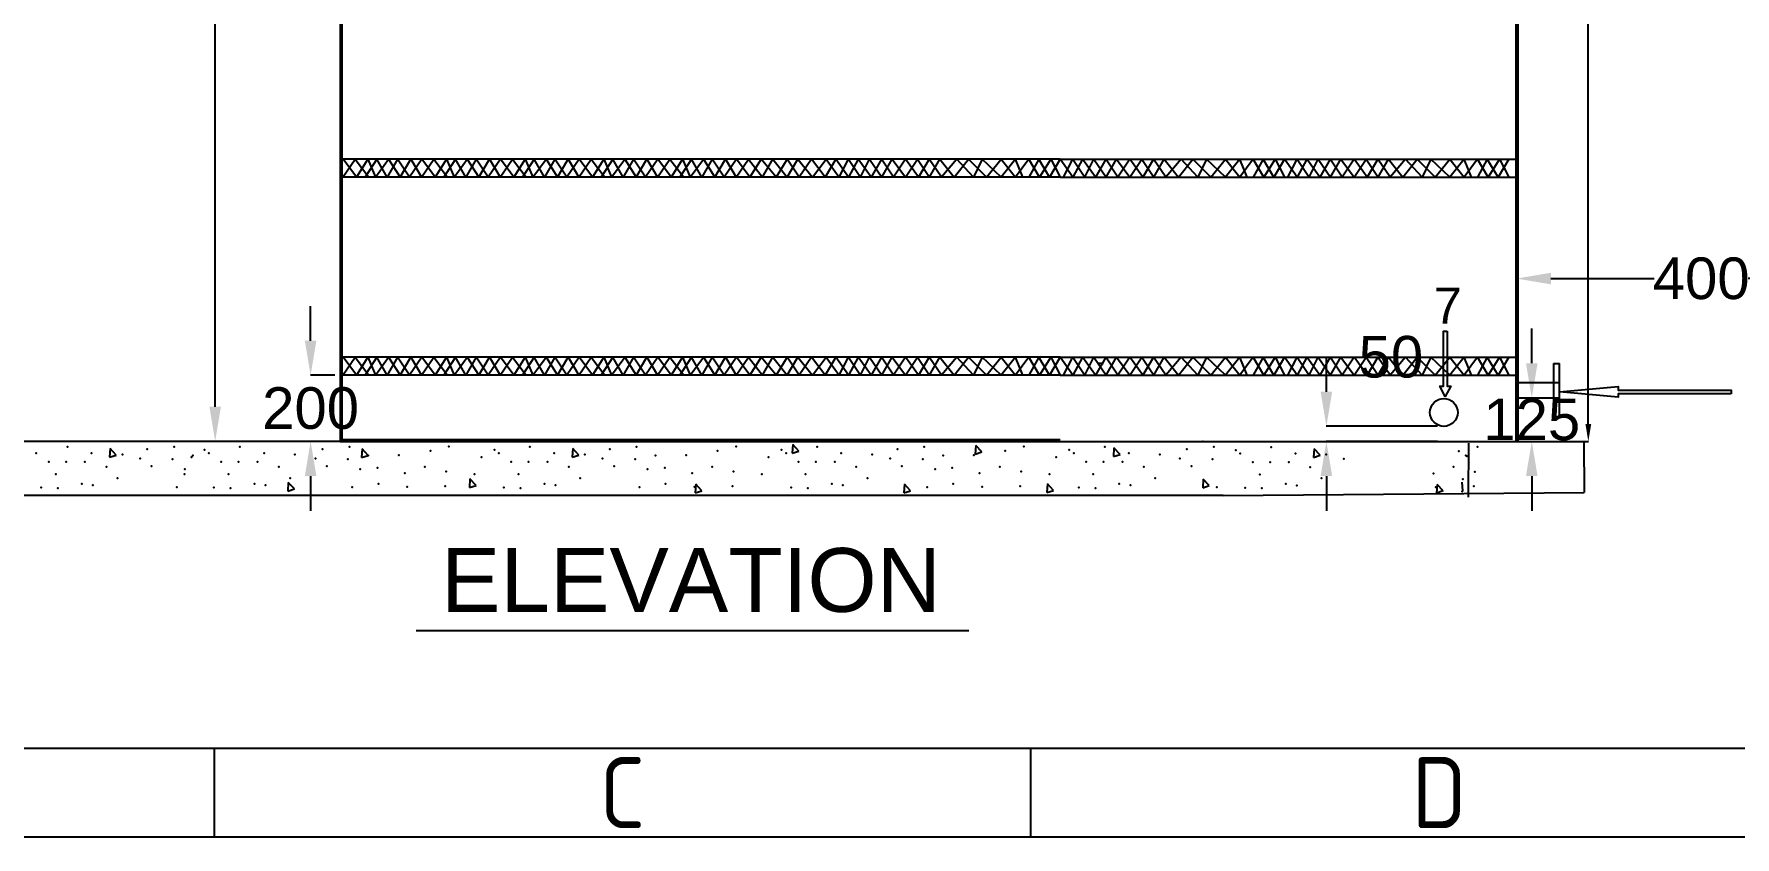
# Model space of a CAD drawing. Header units: millimetres. Extents: x 11098 to 43438, y 8603 to 21518.
# Drawn here: x 32948 to 37858, y 11010 to 13327 of the extents above; entities that cross this region are included whole.
import ezdxf
from ezdxf.enums import TextEntityAlignment as Align

# ---------------------------------------------------------------- set-up
doc = ezdxf.new("R2010")
doc.units = ezdxf.units.MM
doc.header["$MEASUREMENT"] = 0
doc.layers.add('TEXT', color=5, linetype='Continuous')
doc.styles.add('ISOCP', font='isocp.shx')
doc.styles.get("Standard").update_dxf_attribs({"font": 'arial.ttf'})
doc.dimstyles.get("Standard").update_dxf_attribs({"dimtxt": 100, "dimasz": 50, "dimexe": 0.18, "dimexo": 20, "dimgap": 0.5, "dimtad": 0, "dimtih": 1, "dimtoh": 1, "dimdec": 0, "dimzin": 0, "dimdsep": 46, "dimtxsty": 'Standard', "dimcen": 0.09, "dimadec": 0, "dimazin": 0, "dimtfac": 1, "dimtdec": 0, "dimtofl": 0, "dimtmove": 0, "dimatfit": 3, "dimfxl": 1, "dimtolj": 1, "dimtzin": 0, "dimarcsym": 0})

# ---------------------------------------------------------------- blocks, each defined once
blk = doc.blocks.new('*D21')
at = {"color": 0, "lineweight": -2, "transparency": 16777216}
for p, q in [((33811.3, 14958.4), (33470.7, 14958.4)), ((33470.9, 14858.4), (33470.9, 13616.7)), ((33470.9, 12251.4), (33470.9, 13493.1)), ((33811.3, 12151.4), (33470.7, 12151.4))]:
    blk.add_line(p, q, dxfattribs=at)
at = {"color": 0, "transparency": 16777216}
for points in [[(33454.2, 14858.4), (33487.6, 14858.4), (33470.9, 14958.4)], [(33454.2, 12251.4), (33487.6, 12251.4), (33470.9, 12151.4)]]:
    blk.add_solid(points, dxfattribs=at)
at = {"layer": 'Defpoints', "color": 0, "transparency": 16777216}
for p in [(33831.3, 14958.4), (33470.9, 12151.4), (33831.3, 12151.4)]:
    blk.add_point(p, dxfattribs=at)
at = {"color": 0, "transparency": 16777216, "insert": (33470.9, 13554.9), "char_height": 120, "attachment_point": 5}
blk.add_mtext('\\A1;3000', dxfattribs=at)
blk = doc.blocks.new('*D23')
at = {"color": 0, "lineweight": -2, "transparency": 16777216}
for p, q in [((33746.4, 12442), (33746.4, 12542)), ((33816.5, 12342), (33746.2, 12342)), ((33816.5, 12151.4), (33746.2, 12151.4)), ((33746.4, 12051.4), (33746.4, 11951.4))]:
    blk.add_line(p, q, dxfattribs=at)
at = {"color": 0, "transparency": 16777216}
for points in [[(33729.7, 12442), (33763.1, 12442), (33746.4, 12342)], [(33729.7, 12051.4), (33763.1, 12051.4), (33746.4, 12151.4)]]:
    blk.add_solid(points, dxfattribs=at)
at = {"layer": 'Defpoints', "color": 0, "transparency": 16777216}
for p in [(33836.5, 12342), (33746.4, 12151.4), (33836.5, 12151.4)]:
    blk.add_point(p, dxfattribs=at)
at = {"color": 0, "transparency": 16777216, "insert": (33746.4, 12246.7), "char_height": 120, "attachment_point": 5}
blk.add_mtext('\\A1;200', dxfattribs=at)
blk = doc.blocks.new('*D24')
at = {"color": 0, "lineweight": -2, "transparency": 16777216}
for p, q in [((37271.8, 12376.9), (37271.8, 12476.9)), ((37254, 12276.9), (37271.6, 12276.9)), ((37254, 12151.4), (37271.6, 12151.4)), ((37271.8, 12051.4), (37271.8, 11951.4))]:
    blk.add_line(p, q, dxfattribs=at)
at = {"color": 0, "transparency": 16777216}
for points in [[(37255.1, 12376.9), (37288.5, 12376.9), (37271.8, 12276.9)], [(37255.1, 12051.4), (37288.5, 12051.4), (37271.8, 12151.4)]]:
    blk.add_solid(points, dxfattribs=at)
at = {"layer": 'Defpoints', "color": 0, "transparency": 16777216}
for p in [(37274, 12276.9), (37271.8, 12151.4), (37274, 12151.4)]:
    blk.add_point(p, dxfattribs=at)
at = {"color": 0, "transparency": 16777216, "insert": (37271.8, 12214.1), "char_height": 120, "attachment_point": 5}
blk.add_mtext('\\A1;125', dxfattribs=at)
blk = doc.blocks.new('*D25')
at = {"color": 0, "lineweight": -2, "transparency": 16777216}
for p, q in [((36678.8, 12294.8), (36678.8, 12394.8)), ((36678.8, 12394.8), (36778.8, 12394.8)), ((36999.3, 12194.8), (36678.7, 12194.8)), ((36999.3, 12151.4), (36678.7, 12151.4)), ((36678.8, 12051.4), (36678.8, 11951.4))]:
    blk.add_line(p, q, dxfattribs=at)
at = {"color": 0, "transparency": 16777216}
for points in [[(36662.2, 12294.8), (36695.5, 12294.8), (36678.8, 12194.8)], [(36662.2, 12051.4), (36695.5, 12051.4), (36678.8, 12151.4)]]:
    blk.add_solid(points, dxfattribs=at)
at = {"layer": 'Defpoints', "color": 0, "transparency": 16777216}
for p in [(37019.3, 12194.8), (36678.8, 12151.4), (37019.3, 12151.4)]:
    blk.add_point(p, dxfattribs=at)
at = {"color": 0, "transparency": 16777216, "insert": (36865.1, 12394.8), "char_height": 120, "attachment_point": 5}
blk.add_mtext('\\A1;50', dxfattribs=at)
blk = doc.blocks.new('*D43')
at = {"color": 0, "lineweight": -2, "transparency": 16777216}
for p, q in [((37227.3, 13221.7), (37227.3, 12621)), ((37327.3, 12621.2), (37625.6, 12621.2)), ((38194.5, 12621.2), (37896.2, 12621.2)), ((38294.5, 12641.2), (38294.5, 12621.4))]:
    blk.add_line(p, q, dxfattribs=at)
at = {"color": 0, "transparency": 16777216}
for points in [[(37327.3, 12637.9), (37327.3, 12604.5), (37227.3, 12621.2)], [(38194.5, 12637.9), (38194.5, 12604.5), (38294.5, 12621.2)]]:
    blk.add_solid(points, dxfattribs=at)
at = {"layer": 'Defpoints', "color": 0, "transparency": 16777216}
for p in [(37227.3, 13241.7), (38294.5, 12621.2), (38294.5, 12621.2)]:
    blk.add_point(p, dxfattribs=at)
at = {"color": 0, "transparency": 16777216, "insert": (37760.9, 12621.2), "char_height": 120, "attachment_point": 5}
blk.add_mtext('\\A1;400', dxfattribs=at)
blk = doc.blocks.new('*D138')
at = {"color": 0, "lineweight": -2, "transparency": 16777216}
for p, q in [((37251.3, 15151.4), (37435.2, 15151.4)), ((37435, 15101.4), (37435, 13703)), ((37435, 12201.4), (37435, 13599.8)), ((37251.3, 12151.4), (37435.2, 12151.4))]:
    blk.add_line(p, q, dxfattribs=at)
at = {"color": 0, "transparency": 16777216}
for points in [[(37426.7, 15101.4), (37443.4, 15101.4), (37435, 15151.4)], [(37426.7, 12201.4), (37443.4, 12201.4), (37435, 12151.4)]]:
    blk.add_solid(points, dxfattribs=at)
at = {"layer": 'Defpoints', "color": 0, "transparency": 16777216}
for p in [(37231.3, 15151.4), (37231.3, 12151.4), (37435, 12151.4)]:
    blk.add_point(p, dxfattribs=at)
at = {"color": 0, "transparency": 16777216, "insert": (37435, 13651.4), "char_height": 100, "attachment_point": 5}
blk.add_mtext('\\A1;3000', dxfattribs=at)

msp = doc.modelspace()

# ---------------------------------------------------------------- linework, layer by layer
for p, q in [((33836.5, 15151.4), (33836.5, 12151.4)), ((37225.3, 15151.2), (37225.3, 12151.4)), ((37231.3, 15151.4), (37231.3, 12151.4)), ((33831.3, 14958.4), (33831.3, 12151.4)), ((35910.5, 12965.8), (33831.3, 12965.8)), ((33839.3, 12913.8), (33875.1, 12965.8)), ((33878.7, 12913.8), (33840.4, 12965.8)), ((33875.1, 12965.8), (33914.7, 12913.8)), ((33911.2, 12965.8), (33878.7, 12913.8)), ((33937.3, 12965.8), (33903.9, 12913.8)), ((33911.2, 12965.8), (33933.4, 12913.8)), ((33933.4, 12913.8), (33971.7, 12965.8)), ((33967.1, 12913.8), (33937.3, 12965.8)), ((33997.4, 12965.8), (33967.1, 12913.8)), ((33971.7, 12965.8), (34004.6, 12913.8)), ((34031.8, 12913.8), (33997.4, 12965.8)), ((34004.6, 12913.8), (34035.3, 12965.8)), ((34067.6, 12965.8), (34031.8, 12913.8)), ((34035.3, 12965.8), (34066.5, 12913.8)), ((34066.5, 12913.8), (34102.3, 12965.8)), ((34105.9, 12913.8), (34067.6, 12965.8)), ((34102.3, 12965.8), (34141.9, 12913.8)), ((34138.4, 12965.8), (34105.9, 12913.8)), ((34164.5, 12965.8), (34131, 12913.8)), ((34138.4, 12965.8), (34160.6, 12913.8)), ((34160.6, 12913.8), (34198.8, 12965.8)), ((34194.3, 12913.8), (34164.5, 12965.8)), ((34224.6, 12965.8), (34194.3, 12913.8)), ((34198.8, 12965.8), (34231.8, 12913.8)), ((34259, 12913.8), (34224.6, 12965.8)), ((34231.8, 12913.8), (34262.5, 12965.8)), ((34294.7, 12965.8), (34259, 12913.8)), ((34262.5, 12965.8), (34293.6, 12913.8)), ((34293.6, 12913.8), (34329.4, 12965.8)), ((34333.1, 12913.8), (34294.7, 12965.8)), ((34329.4, 12965.8), (34369.1, 12913.8)), ((34365.6, 12965.8), (34333.1, 12913.8)), ((34391.7, 12965.8), (34358.2, 12913.8)), ((34365.6, 12965.8), (34387.8, 12913.8)), ((34387.8, 12913.8), (34426, 12965.8)), ((34421.5, 12913.8), (34391.7, 12965.8)), ((34451.8, 12965.8), (34421.5, 12913.8)), ((34426, 12965.8), (34459, 12913.8)), ((34486.1, 12913.8), (34451.8, 12965.8)), ((34459, 12913.8), (34489.6, 12965.8)), ((34521.9, 12965.8), (34486.1, 12913.8)), ((34489.6, 12965.8), (34520.8, 12913.8)), ((34520.8, 12913.8), (34556.6, 12965.8)), ((34560.3, 12913.8), (34521.9, 12965.8)), ((34556.6, 12965.8), (34596.2, 12913.8)), ((34592.8, 12965.8), (34560.3, 12913.8)), ((34618.8, 12965.8), (34585.4, 12913.8)), ((34592.8, 12965.8), (34615, 12913.8)), ((34615, 12913.8), (34653.2, 12965.8)), ((34648.7, 12913.8), (34618.8, 12965.8)), ((34678.9, 12965.8), (34648.7, 12913.8)), ((34653.2, 12965.8), (34686.1, 12913.8)), ((34713.3, 12913.8), (34678.9, 12965.8)), ((34686.1, 12913.8), (34716.8, 12965.8)), ((34749.1, 12965.8), (34713.3, 12913.8)), ((34716.8, 12965.8), (34748, 12913.8)), ((34748, 12913.8), (34783.8, 12965.8)), ((34787.5, 12913.8), (34749.1, 12965.8)), ((35910.5, 12965.8), (34766.9, 12965.8)), ((34783.8, 12965.8), (34823.4, 12913.8)), ((34820, 12965.8), (34787.5, 12913.8)), ((34846, 12965.8), (34812.6, 12913.8)), ((34820, 12965.8), (34842.2, 12913.8)), ((34842.2, 12913.8), (34880.4, 12965.8)), ((34875.8, 12913.8), (34846, 12965.8)), ((34906.1, 12965.8), (34875.8, 12913.8)), ((34880.4, 12965.8), (34913.3, 12913.8)), ((34940.5, 12913.8), (34906.1, 12965.8)), ((34913.3, 12913.8), (34944, 12965.8)), ((34976.3, 12965.8), (34940.5, 12913.8)), ((34944, 12965.8), (34975.2, 12913.8)), ((34975.2, 12913.8), (35011, 12965.8)), ((35014.6, 12913.8), (34976.3, 12965.8)), ((35011, 12965.8), (35050.6, 12913.8)), ((35047.1, 12965.8), (35014.6, 12913.8)), ((35090, 12913.8), (35047.1, 12965.8)), ((35050.6, 12913.8), (35080.8, 12965.8)), ((35080.8, 12965.8), (35122, 12913.8)), ((35122.4, 12965.8), (35090, 12913.8)), ((35122, 12913.8), (35153.3, 12965.8)), ((35156.4, 12913.8), (35122.4, 12965.8)), ((35153.3, 12965.8), (35195.8, 12913.8)), ((35192.7, 12965.8), (35156.4, 12913.8)), ((35231.8, 12913.8), (35192.7, 12965.8)), ((35195.8, 12913.8), (35234.6, 12965.8)), ((35262.9, 12965.8), (35231.8, 12913.8)), ((35234.6, 12965.8), (35272, 12913.8)), ((35299.3, 12913.8), (35262.9, 12965.8)), ((35272, 12913.8), (35299.6, 12965.8)), ((35327.6, 12965.8), (35299.3, 12913.8)), ((35299.6, 12965.8), (35333.6, 12913.8)), ((35364.6, 12913.8), (35327.6, 12965.8)), ((35333.6, 12913.8), (35360.2, 12965.8)), ((35360.2, 12965.8), (35395.8, 12913.8)), ((35394.7, 12965.8), (35364.6, 12913.8)), ((35429.2, 12913.8), (35394.7, 12965.8)), ((35395.8, 12913.8), (35425.1, 12965.8)), ((35425.1, 12965.8), (35464, 12913.8)), ((35463.9, 12965.8), (35429.2, 12913.8)), ((35501.1, 12913.8), (35463.9, 12965.8)), ((35464, 12913.8), (35498.2, 12965.8)), ((35498.2, 12965.8), (35533.2, 12913.8)), ((35531.9, 12965.8), (35501.1, 12913.8)), ((35567.9, 12913.8), (35531.9, 12965.8)), ((35533.2, 12913.8), (35562.8, 12965.8)), ((35562.8, 12965.8), (35604.5, 12913.8)), ((35611.6, 12965.8), (35567.9, 12913.8)), ((35604.5, 12913.8), (35645.3, 12965.8)), ((35660.5, 12913.8), (35611.6, 12965.8)), ((35645.3, 12965.8), (35697.3, 12913.8)), ((35685.1, 12965.8), (35660.5, 12913.8)), ((35740.3, 12913.8), (35685.1, 12965.8)), ((35697.3, 12913.8), (35740.3, 12965.8)), ((35781.8, 12965.8), (35740.3, 12913.8)), ((35740.3, 12965.8), (35781.8, 12913.8)), ((35802.4, 12913.8), (35781.8, 12965.8)), ((35819.7, 12965.8), (35781.8, 12913.8)), ((35851.1, 12913.8), (35819.7, 12965.8)), ((35848.3, 12965.8), (35820, 12913.8)), ((35879.4, 12913.8), (35848.3, 12965.8)), ((35883.1, 12965.8), (35851.1, 12913.8)), ((35910.5, 12965.8), (35879.4, 12913.8)), ((35883.1, 12965.8), (35910.5, 12913.8)), ((35910.5, 12965.8), (37231.3, 12965.8)), ((35946.9, 12913.8), (35910.5, 12965.8)), ((35919.6, 12913.8), (35947.2, 12965.8)), ((35975.1, 12965.8), (35946.9, 12913.8)), ((35947.2, 12965.8), (35981.2, 12913.8)), ((36012.2, 12913.8), (35975.1, 12965.8)), ((35981.2, 12913.8), (36007.8, 12965.8)), ((36007.8, 12965.8), (36043.4, 12913.8)), ((36042.3, 12965.8), (36012.2, 12913.8)), ((36076.8, 12913.8), (36042.3, 12965.8)), ((36043.4, 12913.8), (36072.6, 12965.8)), ((36072.6, 12965.8), (36111.6, 12913.8)), ((36111.5, 12965.8), (36076.8, 12913.8)), ((36148.7, 12913.8), (36111.5, 12965.8)), ((36111.6, 12913.8), (36145.8, 12965.8)), ((36145.8, 12965.8), (36180.8, 12913.8)), ((36179.4, 12965.8), (36148.7, 12913.8)), ((36215.5, 12913.8), (36179.4, 12965.8)), ((36180.8, 12913.8), (36210.3, 12965.8)), ((36210.3, 12965.8), (36252.1, 12913.8)), ((36259.2, 12965.8), (36215.5, 12913.8)), ((36252.1, 12913.8), (36292.9, 12965.8)), ((36308.1, 12913.8), (36259.2, 12965.8)), ((36292.9, 12965.8), (36344.9, 12913.8)), ((36332.7, 12965.8), (36308.1, 12913.8)), ((36387.8, 12913.8), (36332.7, 12965.8)), ((36344.9, 12913.8), (36387.8, 12965.8)), ((36429.4, 12965.8), (36387.8, 12913.8)), ((36387.8, 12965.8), (36429.4, 12913.8)), ((36450, 12913.8), (36429.4, 12965.8)), ((36467.3, 12965.8), (36429.4, 12913.8)), ((36498.7, 12913.8), (36467.3, 12965.8)), ((36495.9, 12965.8), (36467.6, 12913.8)), ((36527, 12913.8), (36495.9, 12965.8)), ((36530.7, 12965.8), (36498.7, 12913.8)), ((36558.1, 12965.8), (36527, 12913.8)), ((36530.7, 12965.8), (36558.1, 12913.8)), ((36594.5, 12913.8), (36558.1, 12965.8)), ((36567.2, 12913.8), (36594.8, 12965.8)), ((36622.7, 12965.8), (36594.5, 12913.8)), ((36594.8, 12965.8), (36628.8, 12913.8)), ((36659.8, 12913.8), (36622.7, 12965.8)), ((36628.8, 12913.8), (36655.4, 12965.8)), ((36655.4, 12965.8), (36691, 12913.8)), ((36689.9, 12965.8), (36659.8, 12913.8)), ((36724.4, 12913.8), (36689.9, 12965.8)), ((36691, 12913.8), (36720.2, 12965.8)), ((36720.2, 12965.8), (36759.2, 12913.8)), ((36759.1, 12965.8), (36724.4, 12913.8)), ((36796.3, 12913.8), (36759.1, 12965.8)), ((36759.2, 12913.8), (36793.4, 12965.8)), ((36793.4, 12965.8), (36828.4, 12913.8)), ((36827, 12965.8), (36796.3, 12913.8)), ((36863.1, 12913.8), (36827, 12965.8)), ((36828.4, 12913.8), (36857.9, 12965.8)), ((36857.9, 12965.8), (36899.7, 12913.8)), ((36906.8, 12965.8), (36863.1, 12913.8)), ((36899.7, 12913.8), (36940.5, 12965.8)), ((36955.7, 12913.8), (36906.8, 12965.8)), ((36940.5, 12965.8), (36992.5, 12913.8)), ((36980.3, 12965.8), (36955.7, 12913.8)), ((37035.4, 12913.8), (36980.3, 12965.8)), ((36992.5, 12913.8), (37035.4, 12965.8)), ((37077, 12965.8), (37035.4, 12913.8)), ((37035.4, 12965.8), (37077, 12913.8)), ((37097.6, 12913.8), (37077, 12965.8)), ((37114.9, 12965.8), (37077, 12913.8)), ((37146.3, 12913.8), (37114.9, 12965.8)), ((37143.4, 12965.8), (37115.2, 12913.8)), ((37174.6, 12913.8), (37143.4, 12965.8)), ((37178.3, 12965.8), (37146.3, 12913.8)), ((37205.7, 12965.8), (37174.6, 12913.8)), ((37178.3, 12965.8), (37205.7, 12913.8)), ((33831.3, 12931.1), (33831.3, 12879.1)), ((35910.5, 12913.8), (33831.3, 12913.8)), ((35910.5, 12913.8), (37231.3, 12913.8)), ((35910.5, 12394), (33831.3, 12394)), ((33839.3, 12342), (33875.1, 12394)), ((33878.7, 12342), (33840.4, 12394)), ((33875.1, 12394), (33914.7, 12342)), ((33911.2, 12394), (33878.7, 12342)), ((33937.3, 12394), (33903.9, 12342)), ((33911.2, 12394), (33933.4, 12342)), ((33933.4, 12342), (33971.7, 12394)), ((33967.1, 12342), (33937.3, 12394)), ((33997.4, 12394), (33967.1, 12342)), ((33971.7, 12394), (34004.6, 12342)), ((34031.8, 12342), (33997.4, 12394)), ((34004.6, 12342), (34035.3, 12394)), ((34067.6, 12394), (34031.8, 12342)), ((34035.3, 12394), (34066.5, 12342)), ((34066.5, 12342), (34102.3, 12394)), ((34105.9, 12342), (34067.6, 12394)), ((34102.3, 12394), (34141.9, 12342)), ((34138.4, 12394), (34105.9, 12342)), ((34164.5, 12394), (34131, 12342)), ((34138.4, 12394), (34160.6, 12342)), ((34160.6, 12342), (34198.8, 12394)), ((34194.3, 12342), (34164.5, 12394)), ((34224.6, 12394), (34194.3, 12342)), ((34198.8, 12394), (34231.8, 12342)), ((34259, 12342), (34224.6, 12394)), ((34231.8, 12342), (34262.5, 12394)), ((34294.7, 12394), (34259, 12342)), ((34262.5, 12394), (34293.6, 12342)), ((34293.6, 12342), (34329.4, 12394)), ((34333.1, 12342), (34294.7, 12394)), ((34329.4, 12394), (34369.1, 12342)), ((34365.6, 12394), (34333.1, 12342)), ((34391.7, 12394), (34358.2, 12342)), ((34365.6, 12394), (34387.8, 12342)), ((34387.8, 12342), (34426, 12394)), ((34421.5, 12342), (34391.7, 12394)), ((34451.8, 12394), (34421.5, 12342)), ((34426, 12394), (34459, 12342)), ((34486.1, 12342), (34451.8, 12394)), ((34459, 12342), (34489.6, 12394)), ((34521.9, 12394), (34486.1, 12342)), ((34489.6, 12394), (34520.8, 12342)), ((34520.8, 12342), (34556.6, 12394)), ((34560.3, 12342), (34521.9, 12394)), ((34556.6, 12394), (34596.2, 12342)), ((34592.8, 12394), (34560.3, 12342)), ((34618.8, 12394), (34585.4, 12342)), ((34592.8, 12394), (34615, 12342)), ((34615, 12342), (34653.2, 12394)), ((34648.7, 12342), (34618.8, 12394)), ((34678.9, 12394), (34648.7, 12342)), ((34653.2, 12394), (34686.1, 12342)), ((34713.3, 12342), (34678.9, 12394)), ((34686.1, 12342), (34716.8, 12394)), ((34749.1, 12394), (34713.3, 12342)), ((34716.8, 12394), (34748, 12342)), ((34748, 12342), (34783.8, 12394)), ((34787.5, 12342), (34749.1, 12394)), ((35910.5, 12394), (34766.9, 12394)), ((34783.8, 12394), (34823.4, 12342)), ((34820, 12394), (34787.5, 12342)), ((34846, 12394), (34812.6, 12342)), ((34820, 12394), (34842.2, 12342)), ((34842.2, 12342), (34880.4, 12394)), ((34875.8, 12342), (34846, 12394)), ((34906.1, 12394), (34875.8, 12342)), ((34880.4, 12394), (34913.3, 12342)), ((34940.5, 12342), (34906.1, 12394)), ((34913.3, 12342), (34944, 12394)), ((34976.3, 12394), (34940.5, 12342)), ((34944, 12394), (34975.2, 12342)), ((34975.2, 12342), (35011, 12394)), ((35014.6, 12342), (34976.3, 12394)), ((35011, 12394), (35050.6, 12342)), ((35047.1, 12394), (35014.6, 12342)), ((35090, 12342), (35047.1, 12394)), ((35050.6, 12342), (35080.8, 12394)), ((35080.8, 12394), (35122, 12342)), ((35122.4, 12394), (35090, 12342)), ((35122, 12342), (35153.3, 12394)), ((35156.4, 12342), (35122.4, 12394)), ((35153.3, 12394), (35195.8, 12342)), ((35192.7, 12394), (35156.4, 12342)), ((35231.8, 12342), (35192.7, 12394)), ((35195.8, 12342), (35234.6, 12394)), ((35262.9, 12394), (35231.8, 12342)), ((35234.6, 12394), (35272, 12342)), ((35299.3, 12342), (35262.9, 12394)), ((35272, 12342), (35299.6, 12394)), ((35327.6, 12394), (35299.3, 12342)), ((35299.6, 12394), (35333.6, 12342)), ((35364.6, 12342), (35327.6, 12394)), ((35333.6, 12342), (35360.2, 12394)), ((35360.2, 12394), (35395.8, 12342)), ((35394.7, 12394), (35364.6, 12342)), ((35429.2, 12342), (35394.7, 12394)), ((35395.8, 12342), (35425.1, 12394)), ((35425.1, 12394), (35464, 12342)), ((35463.9, 12394), (35429.2, 12342)), ((35501.1, 12342), (35463.9, 12394)), ((35464, 12342), (35498.2, 12394)), ((35498.2, 12394), (35533.2, 12342)), ((35531.9, 12394), (35501.1, 12342)), ((35567.9, 12342), (35531.9, 12394)), ((35533.2, 12342), (35562.8, 12394)), ((35562.8, 12394), (35604.5, 12342)), ((35611.6, 12394), (35567.9, 12342)), ((35604.5, 12342), (35645.3, 12394)), ((35660.5, 12342), (35611.6, 12394)), ((35645.3, 12394), (35697.3, 12342)), ((35685.1, 12394), (35660.5, 12342)), ((35740.3, 12342), (35685.1, 12394)), ((35697.3, 12342), (35740.3, 12394)), ((35781.8, 12394), (35740.3, 12342)), ((35740.3, 12394), (35781.8, 12342)), ((35802.4, 12342), (35781.8, 12394)), ((35819.7, 12394), (35781.8, 12342)), ((35851.1, 12342), (35819.7, 12394)), ((35848.3, 12394), (35820, 12342)), ((35879.4, 12342), (35848.3, 12394)), ((35883.1, 12394), (35851.1, 12342)), ((35910.5, 12394), (35879.4, 12342)), ((35883.1, 12394), (35910.5, 12342)), ((35946.9, 12342), (35910.5, 12394)), ((35910.5, 12394), (37231.3, 12394)), ((35919.6, 12342), (35947.2, 12394)), ((35975.1, 12394), (35946.9, 12342)), ((35947.2, 12394), (35981.2, 12342)), ((36012.2, 12342), (35975.1, 12394)), ((35981.2, 12342), (36007.8, 12394)), ((36007.8, 12394), (36043.4, 12342)), ((36042.3, 12394), (36012.2, 12342)), ((36035.3, 12376.5), (36018, 12376.5)), ((36076.8, 12342), (36042.3, 12394)), ((36043.4, 12342), (36072.6, 12394)), ((36072.6, 12394), (36111.6, 12342)), ((36111.5, 12394), (36076.8, 12342)), ((36148.7, 12342), (36111.5, 12394)), ((36111.6, 12342), (36145.8, 12394)), ((36145.8, 12394), (36180.8, 12342)), ((36179.4, 12394), (36148.7, 12342)), ((36215.5, 12342), (36179.4, 12394)), ((36180.8, 12342), (36210.3, 12394)), ((36210.3, 12394), (36252.1, 12342)), ((36259.2, 12394), (36215.5, 12342)), ((36252.1, 12342), (36292.9, 12394)), ((36308.1, 12342), (36259.2, 12394)), ((36292.9, 12394), (36344.9, 12342)), ((36332.7, 12394), (36308.1, 12342)), ((36387.8, 12342), (36332.7, 12394)), ((36344.9, 12342), (36387.8, 12394)), ((36429.4, 12394), (36387.8, 12342)), ((36387.8, 12394), (36429.4, 12342)), ((36450, 12342), (36429.4, 12394)), ((36467.3, 12394), (36429.4, 12342)), ((36498.7, 12342), (36467.3, 12394)), ((36495.9, 12394), (36467.6, 12342)), ((36527, 12342), (36495.9, 12394)), ((36530.7, 12394), (36498.7, 12342)), ((36558.1, 12394), (36527, 12342)), ((36530.7, 12394), (36558.1, 12342)), ((36594.5, 12342), (36558.1, 12394)), ((36567.2, 12342), (36594.8, 12394)), ((36622.7, 12394), (36594.5, 12342)), ((36594.8, 12394), (36628.8, 12342)), ((36659.8, 12342), (36622.7, 12394)), ((36628.8, 12342), (36655.4, 12394)), ((36655.4, 12394), (36691, 12342)), ((36689.9, 12394), (36659.8, 12342)), ((36724.4, 12342), (36689.9, 12394)), ((36691, 12342), (36720.2, 12394)), ((36720.2, 12394), (36759.2, 12342)), ((36759.1, 12394), (36724.4, 12342)), ((36796.3, 12342), (36759.1, 12394)), ((36759.2, 12342), (36793.4, 12394)), ((36793.4, 12394), (36828.4, 12342)), ((36827, 12394), (36796.3, 12342)), ((36863.1, 12342), (36827, 12394)), ((36828.4, 12342), (36857.9, 12394)), ((36857.9, 12394), (36899.7, 12342)), ((36906.8, 12394), (36863.1, 12342)), ((36899.7, 12342), (36940.5, 12394)), ((36955.7, 12342), (36906.8, 12394)), ((36940.5, 12394), (36992.5, 12342)), ((36980.3, 12394), (36955.7, 12342)), ((37035.4, 12342), (36980.3, 12394)), ((36992.5, 12342), (37035.4, 12394)), ((37077, 12394), (37035.4, 12342)), ((37035.4, 12394), (37077, 12342)), ((37097.6, 12342), (37077, 12394)), ((37114.9, 12394), (37077, 12342)), ((37146.3, 12342), (37114.9, 12394)), ((37143.4, 12394), (37115.2, 12342)), ((37174.6, 12342), (37143.4, 12394)), ((37178.3, 12394), (37146.3, 12342)), ((37205.7, 12394), (37174.6, 12342)), ((37178.3, 12394), (37205.7, 12342)), ((37334.7, 12376.5), (37334.7, 12220.5)), ((37334.7, 12376.5), (37352, 12376.5)), ((37352, 12320.2), (37352, 12376.5)), ((33831.3, 12359.3), (33831.3, 12307.4)), ((35910.5, 12342), (33831.3, 12342)), ((35910.5, 12342), (37231.3, 12342)), ((37227.3, 12359.3), (37227.3, 12307.4)), ((37227.3, 12307.4), (37227.3, 12333.3)), ((37352, 12320.2), (37227.3, 12320.2)), ((37227.3, 12307.4), (37227.3, 12281.4)), ((37227.3, 12276.9), (37352, 12276.9)), ((37352, 12220.5), (37352, 12320.2)), ((37334.7, 12220.5), (37352, 12220.5)), ((33353.9, 12151.4), (32451.9, 12151.4)), ((33167.8, 12130.8), (33166.1, 12105.6)), ((33185.4, 12111.8), (33167.8, 12130.8)), ((33831.3, 12151.4), (33353.9, 12151.4)), ((33831.3, 12156.6), (35910.5, 12156.6)), ((33831.3, 12151.4), (35910.5, 12151.4)), ((33895.3, 12129.8), (33893.6, 12104.5)), ((33912.9, 12110.8), (33895.3, 12129.8)), ((34503.2, 12130.8), (34501.5, 12105.6)), ((34520.7, 12111.8), (34503.2, 12130.8)), ((35138.8, 12142.6), (35137.1, 12117.4)), ((35156.3, 12123.6), (35138.8, 12142.6)), ((35666.6, 12139.9), (35664.9, 12114.7)), ((35684.1, 12120.9), (35666.6, 12139.9)), ((35910.5, 12151.4), (36381, 12151.4)), ((36065.6, 12132.7), (36063.9, 12107.4)), ((36083.1, 12113.7), (36065.6, 12132.7)), ((36381, 12151.4), (37421.9, 12151.4)), ((36643.5, 12130.3), (36641.8, 12105.1)), ((36661, 12111.3), (36643.5, 12130.3)), ((37089, 12146.6), (37087.7, 11990.7)), ((37421.9, 12151.4), (37423.1, 12004.1)), ((33166.1, 12105.6), (33185.4, 12111.8)), ((33893.6, 12104.5), (33912.9, 12110.8)), ((34501.5, 12105.6), (34520.7, 12111.8)), ((35137.1, 12117.4), (35156.3, 12123.6)), ((35664.9, 12114.7), (35684.1, 12120.9)), ((36063.9, 12107.4), (36083.1, 12113.7)), ((36641.8, 12105.1), (36661, 12111.3)), ((33682.1, 12033.1), (33680.4, 12007.9)), ((33699.7, 12014.1), (33682.1, 12033.1)), ((34206.4, 12043.1), (34204.7, 12017.9)), ((34224, 12024.1), (34206.4, 12043.1)), ((36323.4, 12042.7), (36321.7, 12017.4)), ((36340.9, 12023.7), (36323.4, 12042.7)), ((37069.8, 12033.4), (37071.5, 12008.2)), ((33353.9, 11995.5), (32451.9, 11995.5)), ((36381, 11995.5), (33353.9, 11995.5)), ((33680.4, 12007.9), (33699.7, 12014.1)), ((34204.7, 12017.9), (34224, 12024.1)), ((34858.3, 12027.8), (34856.6, 12002.5)), ((34856.6, 12002.5), (34875.8, 12008.8)), ((34875.8, 12008.8), (34858.3, 12027.8)), ((35460.9, 12027.8), (35459.2, 12002.5)), ((35459.2, 12002.5), (35478.4, 12008.8)), ((35478.4, 12008.8), (35460.9, 12027.8)), ((35873.8, 12028.7), (35872.1, 12003.4)), ((35872.1, 12003.4), (35891.3, 12009.7)), ((35891.3, 12009.7), (35873.8, 12028.7)), ((36321.7, 12017.4), (36340.9, 12023.7)), ((36381, 11995.5), (37423.1, 12004.1)), ((36998.6, 12027.3), (36996.9, 12002.1)), ((37016.1, 12008.3), (36996.9, 12002.1)), ((37016.1, 12008.3), (36998.6, 12027.3)), ((35646.3, 11604.9), (34051.4, 11604.9))]:
    msp.add_line(p, q)
at = {"color": 0}
for p, q in [((28553, 11266.1), (42925.4, 11266.1)), ((33467.6, 11266.1), (33467.6, 11009.7)), ((35825.6, 11009.7), (35825.6, 11266.1)), ((28296.7, 11009.7), (43181.7, 11009.7))]:
    msp.add_line(p, q, dxfattribs=at)
for points in [[(37027.3, 12469.5), (37027.3, 12310.4), (37037.7, 12310.4), (37022.1, 12280.5), (37006.6, 12310.4), (37016.9, 12310.4), (37016.9, 12469.5)], [(37847.3, 12289), (37520.9, 12289), (37520.9, 12278.6), (37352, 12294.2), (37520.9, 12309.8), (37520.9, 12299.4), (37847.3, 12299.4)]]:
    msp.add_lwpolyline(points, close=True)
msp.add_circle((37017.9, 12234.8), 40.1)
for p in [(33044.2, 12135.2), (33352.3, 12135.9), (33542.4, 12135.2), (33858.4, 12135.9), (34145.9, 12136.6), (34379.6, 12135.2), (34687.7, 12135.9), (34975.1, 12136.6), (35208.9, 12135.2), (35518.1, 12135.9), (35805.5, 12136.6), (36039.2, 12135.2), (36321.8, 12151.4), (36353.9, 12135.9), (36519.9, 12134.7), (37115.4, 12136.1), (32954.2, 12117), (32990.4, 12092.3), (33040.4, 12092.3), (33094.8, 12092.3), (33113.7, 12117.3), (33203, 12113.8), (33254, 12101.7), (33274.9, 12128.9), (33348.1, 12099.6), (33402.2, 12105.9), (33406.7, 12110.8), (33439.8, 12126.8), (33452.4, 12117), (33488.6, 12092.3), (33538.6, 12092.3), (33593, 12092.3), (33611.9, 12117.3), (33701.2, 12113.8), (33760.1, 12101.7), (33781, 12128.9), (33854.3, 12099.6), (33912.9, 12110.8), (34001.5, 12111.5), (34092.2, 12124), (34239.4, 12105.9), (34277, 12126.8), (34289.6, 12117), (34325.8, 12092.3), (34375.8, 12092.3), (34430.2, 12092.3), (34449.1, 12117.3), (34538.4, 12113.8), (34589.3, 12101.7), (34610.3, 12128.9), (34683.5, 12099.6), (34742.1, 12110.8), (34830.7, 12111.5), (34921.4, 12124), (35068.6, 12105.9), (35106.3, 12126.8), (35118.9, 12117), (35155, 12092.3), (35205.1, 12092.3), (35259.5, 12092.3), (35278.3, 12117.3), (35367.7, 12113.8), (35419.7, 12101.7), (35440.7, 12128.9), (35513.9, 12099.6), (35572.5, 12110.8), (35661.1, 12111.5), (35751.8, 12124), (35899, 12105.9), (35936.7, 12126.8), (35949.3, 12117), (35985.4, 12092.3), (36035.5, 12092.3), (36089.9, 12092.3), (36108.7, 12117.3), (36198.1, 12113.8), (36255.5, 12101.7), (36276.4, 12128.9), (36349.7, 12099.6), (36417.3, 12126.3), (36429.9, 12116.6), (36466.1, 12091.8), (36516.1, 12091.8), (36570.5, 12091.8), (36589.3, 12116.8), (36678.7, 12113.4), (36729.6, 12101.2), (37061.7, 12123.5), (37081.9, 12110.7), (37084.6, 12108.5), (33010.7, 12056.4), (33156.8, 12077.6), (33189.2, 12045.2), (33287.5, 12079.4), (33382.6, 12056.4), (33383.7, 12071), (33508.9, 12056.4), (33655, 12077.6), (33687.4, 12045.2), (33793.6, 12079.4), (33889.8, 12071), (33939.4, 12075.2), (34018.2, 12059.2), (34076.1, 12078), (34138.2, 12064.1), (34219.8, 12056.4), (34346.1, 12056.4), (34492.2, 12077.6), (34524.6, 12045.2), (34622.8, 12079.4), (34719.1, 12071), (34768.6, 12075.2), (34847.5, 12059.2), (34905.4, 12078), (34967.5, 12064.1), (35049.1, 12056.4), (35175.4, 12056.4), (35321.5, 12077.6), (35353.9, 12045.2), (35453.2, 12079.4), (35549.5, 12071), (35599, 12075.2), (35677.9, 12059.2), (35735.8, 12078), (35797.9, 12064.1), (35879.5, 12056.4), (36005.8, 12056.4), (36151.9, 12077.6), (36184.2, 12045.2), (36289, 12079.4), (36486.4, 12055.9), (36632.5, 12077.1), (36664.9, 12044.8), (36987.8, 12058.7), (37045.7, 12077.5), (37072.6, 12042.7), (37107.8, 12063.6), (32968.9, 12018), (33017, 12016.6), (33086, 12028.8), (33118, 12025), (33360.7, 12019.4), (33467, 12018), (33515.2, 12016.6), (33584.2, 12028.8), (33616.2, 12025), (33866.8, 12019.4), (33942.2, 12028.5), (34025.2, 12020.1), (34134.7, 12022.2), (34304.2, 12018), (34352.4, 12016.6), (34421.4, 12028.8), (34453.4, 12025), (34696.1, 12019.4), (34771.4, 12028.5), (34854.4, 12020.1), (34964, 12022.2), (35133.5, 12018), (35181.6, 12016.6), (35250.7, 12028.8), (35282.6, 12025), (35526.5, 12019.4), (35601.8, 12028.5), (35684.8, 12020.1), (35794.4, 12022.2), (35963.9, 12018), (36012, 12016.6), (36081.1, 12028.8), (36113, 12025), (36362.3, 12019.4), (36444.5, 12017.6), (36492.7, 12016.2), (36561.7, 12028.4), (36593.7, 12024.5), (36994.7, 12019.7), (37070.6, 12006.8), (37104.3, 12021.8)]:
    msp.add_point(p)

# ---------------------------------------------------------------- texts
msp.add_text('ELEVATION', height=184.15).set_placement((34122.8, 11659.4))
at = {"color": 0, "style": 'ISOCP'}
for s, p in [('C', (34646.6, 11137.9)), ('D', (37004.6, 11137.9))]:
    msp.add_text(s, height=205, dxfattribs=at).set_placement(p, align=Align.MIDDLE)
at = {"layer": 'TEXT', "color": 0}
msp.add_text('7', height=104, dxfattribs=at).set_placement((36988.8, 12491.2))

# ---------------------------------------------------------------- dimensions: what is measured, and where the dimension line sits
dim = msp.add_linear_dim(base=(37435, 12151.4), p1=(37231.3, 15151.4), p2=(37231.3, 12151.4), angle=90, dimstyle='Standard')
dim.commit()
dim.dimension.update_dxf_attribs({"geometry": '*D138', "text_midpoint": (37435, 13651.4)})
for base, p1, p2, text, picture, middle in [((33470.9, 12151.4), (33831.3, 14958.4), (33831.3, 12151.4), '3000', '*D21', (33470.9, 13554.9)), ((33746.4, 12151.4), (33836.5, 12342), (33836.5, 12151.4), '200', '*D23', (33746.4, 12246.7)), ((36678.8, 12151.4), (37019.3, 12194.8), (37019.3, 12151.4), '50', '*D25', (36865.1, 12394.8))]:
    dim = msp.add_linear_dim(base=base, p1=p1, p2=p2, angle=90, text=text, dimstyle='Standard', override={"dimtxt": 120, "dimasz": 100})
    dim.commit()
    dim.dimension.update_dxf_attribs({"geometry": picture, "text_midpoint": middle, "dimtype": 160})
for base, p1, p2, angle, text, picture, middle in [((38294.5, 12621.2), (37227.3, 13241.7), (38294.5, 12621.2), 180, '400', '*D43', (37760.9, 12621.2)), ((37271.8, 12151.4), (37274, 12276.9), (37274, 12151.4), 90, '125', '*D24', (37271.8, 12214.1))]:
    dim = msp.add_linear_dim(base=base, p1=p1, p2=p2, angle=angle, text=text, dimstyle='Standard', override={"dimtxt": 120, "dimasz": 100})
    dim.commit()
    dim.dimension.update_dxf_attribs({"geometry": picture, "text_midpoint": middle})

doc.saveas('drawing.dxf')
